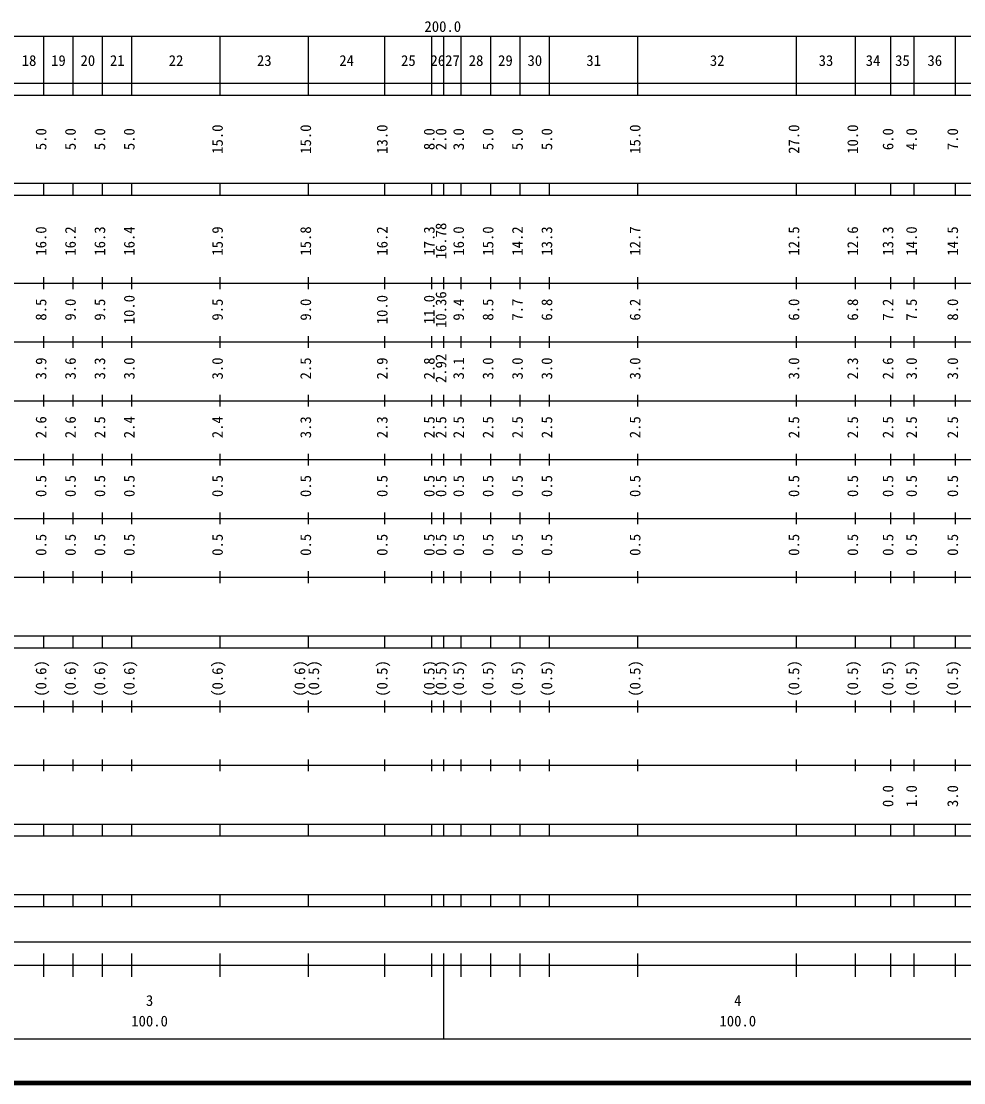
# Model space of a CAD drawing. Units: millimetres on the paper, enlarged 1000 times. Extents: x 40000 to 680000, y 20000 to 380000.
# Drawn here: x 196177 to 356422, y 20000 to 200558 of the extents above; entities that cross this region are included whole.
import ezdxf
from ezdxf.enums import TextEntityAlignment as Align

# ---------------------------------------------------------------- set-up
doc = ezdxf.new("R2010")
doc.units = ezdxf.units.MM
doc.header["$LTSCALE"] = 1000
doc.layers.add('M-TTL', color=2, linetype='Continuous', lineweight=140)
doc.layers.add('M-TTL-BAND', color=7, linetype='Continuous', lineweight=25)
doc.styles.add('ＭＳ ゴシック', font='')
doc.styles.get('ＭＳ ゴシック').set_extended_font_data('MS Gothic')

msp = doc.modelspace()

# ---------------------------------------------------------------- linework, layer by layer
at = {"layer": 'M-TTL'}
msp.add_line((40000, 20000), (680000, 20000), dxfattribs=at)
at = {"layer": 'M-TTL-BAND'}
for p, q in [((68000, 198000), (579000, 198000)), ((200000, 188000), (200000, 198000)), ((205000, 188000), (205000, 198000)), ((210000, 188000), (210000, 198000)), ((215000, 188000), (215000, 198000)), ((230000, 188000), (230000, 198000)), ((245000, 188000), (245000, 198000)), ((258000, 188000), (258000, 198000)), ((266000, 188000), (266000, 198000)), ((268000, 188000), (268000, 198000)), ((271000, 188000), (271000, 198000)), ((276000, 188000), (276000, 198000)), ((281000, 188000), (281000, 198000)), ((286000, 188000), (286000, 198000)), ((301000, 188000), (301000, 198000)), ((328000, 188000), (328000, 198000)), ((338000, 188000), (338000, 198000)), ((344000, 188000), (344000, 198000)), ((348000, 188000), (348000, 198000)), ((355000, 188000), (355000, 198000)), ((40000, 190000), (579000, 190000)), ((40000, 188000), (579000, 188000)), ((40000, 173000), (579000, 173000)), ((200000, 171000), (200000, 173000)), ((205000, 171000), (205000, 173000)), ((210000, 171000), (210000, 173000)), ((215000, 171000), (215000, 173000)), ((230000, 171000), (230000, 173000)), ((245000, 171000), (245000, 173000)), ((258000, 171000), (258000, 173000)), ((266000, 171000), (266000, 173000)), ((268000, 171000), (268000, 173000)), ((271000, 171000), (271000, 173000)), ((276000, 171000), (276000, 173000)), ((281000, 171000), (281000, 173000)), ((286000, 171000), (286000, 173000)), ((301000, 171000), (301000, 173000)), ((328000, 171000), (328000, 173000)), ((338000, 171000), (338000, 173000)), ((344000, 171000), (344000, 173000)), ((348000, 171000), (348000, 173000)), ((355000, 171000), (355000, 173000)), ((40000, 171000), (579000, 171000)), ((40000, 156000), (579000, 156000)), ((200000, 155000), (200000, 157000)), ((205000, 155000), (205000, 157000)), ((210000, 155000), (210000, 157000)), ((215000, 155000), (215000, 157000)), ((230000, 155000), (230000, 157000)), ((245000, 155000), (245000, 157000)), ((258000, 155000), (258000, 157000)), ((266000, 155000), (266000, 157000)), ((268000, 155000), (268000, 157000)), ((271000, 155000), (271000, 157000)), ((276000, 155000), (276000, 157000)), ((281000, 155000), (281000, 157000)), ((286000, 155000), (286000, 157000)), ((301000, 155000), (301000, 157000)), ((328000, 155000), (328000, 157000)), ((338000, 155000), (338000, 157000)), ((344000, 155000), (344000, 157000)), ((348000, 155000), (348000, 157000)), ((355000, 155000), (355000, 157000)), ((200000, 145000), (200000, 147000)), ((205000, 145000), (205000, 147000)), ((210000, 145000), (210000, 147000)), ((215000, 145000), (215000, 147000)), ((230000, 145000), (230000, 147000)), ((245000, 145000), (245000, 147000)), ((258000, 145000), (258000, 147000)), ((266000, 145000), (266000, 147000)), ((268000, 145000), (268000, 147000)), ((271000, 145000), (271000, 147000)), ((276000, 145000), (276000, 147000)), ((281000, 145000), (281000, 147000)), ((286000, 145000), (286000, 147000)), ((301000, 145000), (301000, 147000)), ((328000, 145000), (328000, 147000)), ((338000, 145000), (338000, 147000)), ((344000, 145000), (344000, 147000)), ((348000, 145000), (348000, 147000)), ((355000, 145000), (355000, 147000)), ((46000, 146000), (579000, 146000)), ((52000, 136000), (579000, 136000)), ((200000, 135000), (200000, 137000)), ((205000, 135000), (205000, 137000)), ((210000, 135000), (210000, 137000)), ((215000, 135000), (215000, 137000)), ((230000, 135000), (230000, 137000)), ((245000, 135000), (245000, 137000)), ((258000, 135000), (258000, 137000)), ((266000, 135000), (266000, 137000)), ((268000, 135000), (268000, 137000)), ((271000, 135000), (271000, 137000)), ((276000, 135000), (276000, 137000)), ((281000, 135000), (281000, 137000)), ((286000, 135000), (286000, 137000)), ((301000, 135000), (301000, 137000)), ((328000, 135000), (328000, 137000)), ((338000, 135000), (338000, 137000)), ((344000, 135000), (344000, 137000)), ((348000, 135000), (348000, 137000)), ((355000, 135000), (355000, 137000)), ((200000, 125000), (200000, 127000)), ((205000, 125000), (205000, 127000)), ((210000, 125000), (210000, 127000)), ((215000, 125000), (215000, 127000)), ((230000, 125000), (230000, 127000)), ((245000, 125000), (245000, 127000)), ((258000, 125000), (258000, 127000)), ((266000, 125000), (266000, 127000)), ((268000, 125000), (268000, 127000)), ((271000, 125000), (271000, 127000)), ((276000, 125000), (276000, 127000)), ((281000, 125000), (281000, 127000)), ((286000, 125000), (286000, 127000)), ((301000, 125000), (301000, 127000)), ((328000, 125000), (328000, 127000)), ((338000, 125000), (338000, 127000)), ((344000, 125000), (344000, 127000)), ((348000, 125000), (348000, 127000)), ((355000, 125000), (355000, 127000)), ((46000, 126000), (579000, 126000)), ((52000, 116000), (579000, 116000)), ((200000, 115000), (200000, 117000)), ((205000, 115000), (205000, 117000)), ((210000, 115000), (210000, 117000)), ((215000, 115000), (215000, 117000)), ((230000, 115000), (230000, 117000)), ((245000, 115000), (245000, 117000)), ((258000, 115000), (258000, 117000)), ((266000, 115000), (266000, 117000)), ((268000, 115000), (268000, 117000)), ((271000, 115000), (271000, 117000)), ((276000, 115000), (276000, 117000)), ((281000, 115000), (281000, 117000)), ((286000, 115000), (286000, 117000)), ((301000, 115000), (301000, 117000)), ((328000, 115000), (328000, 117000)), ((338000, 115000), (338000, 117000)), ((344000, 115000), (344000, 117000)), ((348000, 115000), (348000, 117000)), ((355000, 115000), (355000, 117000)), ((200000, 105000), (200000, 107000)), ((205000, 105000), (205000, 107000)), ((210000, 105000), (210000, 107000)), ((215000, 105000), (215000, 107000)), ((230000, 105000), (230000, 107000)), ((245000, 105000), (245000, 107000)), ((258000, 105000), (258000, 107000)), ((266000, 105000), (266000, 107000)), ((268000, 105000), (268000, 107000)), ((271000, 105000), (271000, 107000)), ((276000, 105000), (276000, 107000)), ((281000, 105000), (281000, 107000)), ((286000, 105000), (286000, 107000)), ((301000, 105000), (301000, 107000)), ((328000, 105000), (328000, 107000)), ((338000, 105000), (338000, 107000)), ((344000, 105000), (344000, 107000)), ((348000, 105000), (348000, 107000)), ((355000, 105000), (355000, 107000)), ((46000, 106000), (579000, 106000)), ((40000, 96000), (579000, 96000)), ((200000, 94000), (200000, 96000)), ((205000, 94000), (205000, 96000)), ((210000, 94000), (210000, 96000)), ((215000, 94000), (215000, 96000)), ((230000, 94000), (230000, 96000)), ((245000, 94000), (245000, 96000)), ((258000, 94000), (258000, 96000)), ((266000, 94000), (266000, 96000)), ((268000, 94000), (268000, 96000)), ((271000, 94000), (271000, 96000)), ((276000, 94000), (276000, 96000)), ((281000, 94000), (281000, 96000)), ((286000, 94000), (286000, 96000)), ((301000, 94000), (301000, 96000)), ((328000, 94000), (328000, 96000)), ((338000, 94000), (338000, 96000)), ((344000, 94000), (344000, 96000)), ((348000, 94000), (348000, 96000)), ((355000, 94000), (355000, 96000)), ((40000, 94000), (579000, 94000)), ((200000, 83000), (200000, 85000)), ((205000, 83000), (205000, 85000)), ((210000, 83000), (210000, 85000)), ((215000, 83000), (215000, 85000)), ((230000, 83000), (230000, 85000)), ((245000, 83000), (245000, 85000)), ((258000, 83000), (258000, 85000)), ((266000, 83000), (266000, 85000)), ((268000, 83000), (268000, 85000)), ((271000, 83000), (271000, 85000)), ((276000, 83000), (276000, 85000)), ((281000, 83000), (281000, 85000)), ((286000, 83000), (286000, 85000)), ((301000, 83000), (301000, 85000)), ((328000, 83000), (328000, 85000)), ((338000, 83000), (338000, 85000)), ((344000, 83000), (344000, 85000)), ((348000, 83000), (348000, 85000)), ((355000, 83000), (355000, 85000)), ((49000, 84000), (579000, 84000)), ((200000, 73000), (200000, 75000)), ((205000, 73000), (205000, 75000)), ((210000, 73000), (210000, 75000)), ((215000, 73000), (215000, 75000)), ((230000, 73000), (230000, 75000)), ((245000, 73000), (245000, 75000)), ((258000, 73000), (258000, 75000)), ((266000, 73000), (266000, 75000)), ((268000, 73000), (268000, 75000)), ((271000, 73000), (271000, 75000)), ((276000, 73000), (276000, 75000)), ((281000, 73000), (281000, 75000)), ((286000, 73000), (286000, 75000)), ((301000, 73000), (301000, 75000)), ((328000, 73000), (328000, 75000)), ((338000, 73000), (338000, 75000)), ((344000, 73000), (344000, 75000)), ((348000, 73000), (348000, 75000)), ((355000, 73000), (355000, 75000)), ((40000, 74000), (579000, 74000)), ((40000, 64000), (579000, 64000)), ((200000, 62000), (200000, 64000)), ((205000, 62000), (205000, 64000)), ((210000, 62000), (210000, 64000)), ((215000, 62000), (215000, 64000)), ((230000, 62000), (230000, 64000)), ((245000, 62000), (245000, 64000)), ((258000, 62000), (258000, 64000)), ((266000, 62000), (266000, 64000)), ((268000, 62000), (268000, 64000)), ((271000, 62000), (271000, 64000)), ((276000, 62000), (276000, 64000)), ((281000, 62000), (281000, 64000)), ((286000, 62000), (286000, 64000)), ((301000, 62000), (301000, 64000)), ((328000, 62000), (328000, 64000)), ((338000, 62000), (338000, 64000)), ((344000, 62000), (344000, 64000)), ((348000, 62000), (348000, 64000)), ((355000, 62000), (355000, 64000)), ((40000, 62000), (579000, 62000)), ((40000, 52000), (579000, 52000)), ((200000, 50000), (200000, 52000)), ((205000, 50000), (205000, 52000)), ((210000, 50000), (210000, 52000)), ((215000, 50000), (215000, 52000)), ((230000, 50000), (230000, 52000)), ((245000, 50000), (245000, 52000)), ((258000, 50000), (258000, 52000)), ((266000, 50000), (266000, 52000)), ((268000, 50000), (268000, 52000)), ((271000, 50000), (271000, 52000)), ((276000, 50000), (276000, 52000)), ((281000, 50000), (281000, 52000)), ((286000, 50000), (286000, 52000)), ((301000, 50000), (301000, 52000)), ((328000, 50000), (328000, 52000)), ((338000, 50000), (338000, 52000)), ((344000, 50000), (344000, 52000)), ((348000, 50000), (348000, 52000)), ((355000, 50000), (355000, 52000)), ((40000, 50000), (579000, 50000)), ((71000, 44000), (514000, 44000)), ((200000, 38000), (200000, 42000)), ((205000, 38000), (205000, 42000)), ((210000, 38000), (210000, 42000)), ((215000, 38000), (215000, 42000)), ((230000, 38000), (230000, 42000)), ((245000, 38000), (245000, 42000)), ((258000, 38000), (258000, 42000)), ((266000, 38000), (266000, 42000)), ((268000, 27500), (268000, 42000)), ((271000, 38000), (271000, 42000)), ((276000, 38000), (276000, 42000)), ((281000, 38000), (281000, 42000)), ((286000, 38000), (286000, 42000)), ((301000, 38000), (301000, 42000)), ((328000, 38000), (328000, 42000)), ((338000, 38000), (338000, 42000)), ((344000, 38000), (344000, 42000)), ((348000, 38000), (348000, 42000)), ((355000, 38000), (355000, 42000)), ((40000, 40000), (579000, 40000)), ((68000, 27500), (579000, 27500))]:
    msp.add_line(p, q, dxfattribs=at)

# ---------------------------------------------------------------- texts
at = {"layer": 'M-TTL-BAND', "style": 'ＭＳ ゴシック'}
for s, p in [('200.0', (267844, 198195)), ('18', (197500, 192405)), ('19', (202500, 192405)), ('20', (207500, 192405)), ('21', (212500, 192405)), ('22', (222500, 192405)), ('23', (237500, 192405)), ('24', (251500, 192405)), ('25', (262000, 192405)), ('26', (267000, 192405)), ('27', (269500, 192405)), ('28', (273500, 192405)), ('29', (278500, 192405)), ('30', (283500, 192405)), ('31', (293500, 192405)), ('32', (314500, 192405)), ('33', (333000, 192405)), ('34', (341000, 192405)), ('35', (346000, 192405)), ('36', (351500, 192405)), ('3', (218000, 32523)), ('4', (318000, 32523)), ('100.0', (218000, 29033)), ('100.0', (318000, 29033))]:
    msp.add_text(s, height=1833, dxfattribs=at).set_placement(p, align=Align.BOTTOM_CENTER)
for s, p in [('15.0', (231000, 180500)), ('15.0', (246000, 180500)), ('13.0', (259000, 180500)), ('15.0', (302000, 180500)), ('27.0', (329000, 180500)), ('10.0', (339000, 180500)), ('5.0', (201000, 180500)), ('5.0', (206000, 180500)), ('5.0', (211000, 180500)), ('5.0', (216000, 180500)), ('8.0', (267000, 180500)), ('2.0', (269000, 180500)), ('3.0', (272000, 180500)), ('5.0', (277000, 180500)), ('5.0', (282000, 180500)), ('5.0', (287000, 180500)), ('6.0', (345000, 180500)), ('4.0', (349000, 180500)), ('7.0', (356000, 180500)), ('16.78', (269000, 163174)), ('16.0', (201000, 163174)), ('16.2', (206000, 163174)), ('16.3', (211000, 163174)), ('16.4', (216000, 163174)), ('15.9', (231000, 163174)), ('15.8', (246000, 163174)), ('16.2', (259000, 163174)), ('17.3', (267000, 163174)), ('16.0', (272000, 163174)), ('15.0', (277000, 163174)), ('14.2', (282000, 163174)), ('13.3', (287000, 163174)), ('12.7', (302000, 163174)), ('12.5', (329000, 163174)), ('12.6', (339000, 163174)), ('13.3', (345000, 163174)), ('14.0', (349000, 163174)), ('14.5', (356000, 163174)), ('10.0', (216000, 151500)), ('10.0', (259000, 151500)), ('11.0', (267000, 151500)), ('10.36', (269000, 151500)), ('8.5', (201000, 151500)), ('9.0', (206000, 151500)), ('9.5', (211000, 151500)), ('9.5', (231000, 151500)), ('9.0', (246000, 151500)), ('9.4', (272000, 151500)), ('8.5', (277000, 151500)), ('7.7', (282000, 151500)), ('6.8', (287000, 151500)), ('6.2', (302000, 151500)), ('6.0', (329000, 151500)), ('6.8', (339000, 151500)), ('7.2', (345000, 151500)), ('7.5', (349000, 151500)), ('8.0', (356000, 151500)), ('3.9', (201000, 141500)), ('3.6', (206000, 141500)), ('3.3', (211000, 141500)), ('3.0', (216000, 141500)), ('3.0', (231000, 141500)), ('2.5', (246000, 141500)), ('2.9', (259000, 141500)), ('2.8', (267000, 141500)), ('2.92', (269000, 141500)), ('3.1', (272000, 141500)), ('3.0', (277000, 141500)), ('3.0', (282000, 141500)), ('3.0', (287000, 141500)), ('3.0', (302000, 141500)), ('3.0', (329000, 141500)), ('2.3', (339000, 141500)), ('2.6', (345000, 141500)), ('3.0', (349000, 141500)), ('3.0', (356000, 141500)), ('2.6', (201000, 131500)), ('2.6', (206000, 131500)), ('2.5', (211000, 131500)), ('2.4', (216000, 131500)), ('2.4', (231000, 131500)), ('3.3', (246000, 131500)), ('2.3', (259000, 131500)), ('2.5', (267000, 131500)), ('2.5', (269000, 131500)), ('2.5', (272000, 131500)), ('2.5', (277000, 131500)), ('2.5', (282000, 131500)), ('2.5', (287000, 131500)), ('2.5', (302000, 131500)), ('2.5', (329000, 131500)), ('2.5', (339000, 131500)), ('2.5', (345000, 131500)), ('2.5', (349000, 131500)), ('2.5', (356000, 131500)), ('0.5', (201000, 121500)), ('0.5', (206000, 121500)), ('0.5', (211000, 121500)), ('0.5', (216000, 121500)), ('0.5', (231000, 121500)), ('0.5', (246000, 121500)), ('0.5', (259000, 121500)), ('0.5', (267000, 121500)), ('0.5', (269000, 121500)), ('0.5', (272000, 121500)), ('0.5', (277000, 121500)), ('0.5', (282000, 121500)), ('0.5', (287000, 121500)), ('0.5', (302000, 121500)), ('0.5', (329000, 121500)), ('0.5', (339000, 121500)), ('0.5', (345000, 121500)), ('0.5', (349000, 121500)), ('0.5', (356000, 121500)), ('0.5', (201000, 111500)), ('0.5', (206000, 111500)), ('0.5', (211000, 111500)), ('0.5', (216000, 111500)), ('0.5', (231000, 111500)), ('0.5', (246000, 111500)), ('0.5', (259000, 111500)), ('0.5', (267000, 111500)), ('0.5', (269000, 111500)), ('0.5', (272000, 111500)), ('0.5', (277000, 111500)), ('0.5', (282000, 111500)), ('0.5', (287000, 111500)), ('0.5', (302000, 111500)), ('0.5', (329000, 111500)), ('0.5', (339000, 111500)), ('0.5', (345000, 111500)), ('0.5', (349000, 111500)), ('0.5', (356000, 111500)), ('(0.6)', (201000, 88764)), ('(0.6)', (206000, 88764)), ('(0.6)', (211000, 88764)), ('(0.6)', (216000, 88764)), ('(0.6)', (231000, 88764)), ('(0.6)', (245000, 88764)), ('(0.5)', (247370, 88764)), ('(0.5)', (259000, 88764)), ('(0.5)', (267000, 88764)), ('(0.5)', (269000, 88764)), ('(0.5)', (272000, 88764)), ('(0.5)', (277000, 88764)), ('(0.5)', (282000, 88764)), ('(0.5)', (287000, 88764)), ('(0.5)', (302000, 88764)), ('(0.5)', (329000, 88764)), ('(0.5)', (339000, 88764)), ('(0.5)', (345000, 88764)), ('(0.5)', (349000, 88764)), ('(0.5)', (356000, 88764)), ('0.0', (345000, 68764)), ('1.0', (349000, 68764)), ('3.0', (356000, 68764))]:
    msp.add_text(s, height=1833, rotation=90, dxfattribs=at).set_placement(p, align=Align.BOTTOM_CENTER)

doc.saveas('drawing.dxf')
